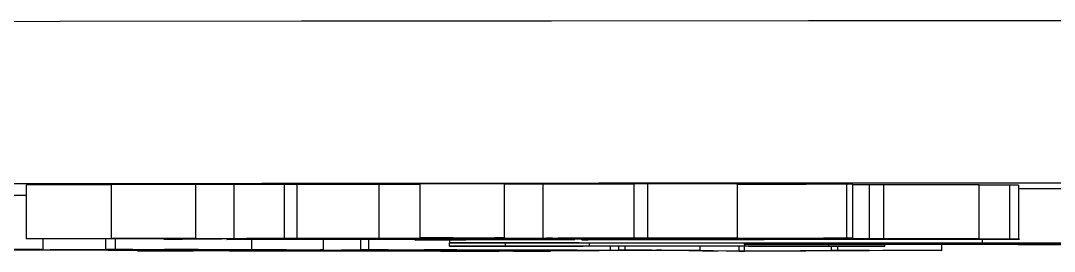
# Model space of a CAD drawing. Header units: millimetres. Extents: x 1890 to 4327, y 775 to 2498.
# Drawn here: x 2974.07 to 2993.24, y 1009.27 to 1013.55 of the extents above; entities that cross this region are included whole.
import ezdxf

# ---------------------------------------------------------------- set-up
doc = ezdxf.new("R2010")
doc.units = ezdxf.units.MM

msp = doc.modelspace()

# ---------------------------------------------------------------- linework, layer by layer
at = {"color": 7, "linetype": 'Continuous', "lineweight": 25}
for p, q in [((2975.753, 1010.504), (2974.173, 1010.502)), ((2974.173, 1009.502), (2974.173, 1010.502)), ((2977.314, 1010.512), (2975.753, 1010.511)), ((2975.753, 1009.511), (2975.753, 1010.511)), ((2977.314, 1009.512), (2977.314, 1010.512)), ((2978.028, 1010.508), (2977.314, 1010.51)), ((2978.963, 1010.509), (2978.028, 1010.508)), ((2978.028, 1009.508), (2978.028, 1010.508)), ((2979.195, 1010.511), (2978.963, 1010.509)), ((2978.963, 1009.509), (2978.963, 1010.509)), ((2980.718, 1010.51), (2979.195, 1010.511)), ((2979.195, 1009.511), (2979.195, 1010.511)), ((2981.478, 1010.512), (2980.718, 1010.511)), ((2980.718, 1009.511), (2980.718, 1010.511)), ((2983.042, 1010.52), (2981.478, 1010.519)), ((2981.478, 1009.519), (2981.478, 1010.519)), ((2983.042, 1009.52), (2983.042, 1010.52)), ((2983.756, 1010.515), (2983.042, 1010.518)), ((2985.449, 1010.518), (2983.756, 1010.515)), ((2983.756, 1009.515), (2983.756, 1010.515)), ((2985.703, 1010.52), (2985.449, 1010.518)), ((2985.449, 1009.518), (2985.449, 1010.518)), ((2987.367, 1010.519), (2985.703, 1010.52)), ((2985.703, 1009.52), (2985.703, 1010.52)), ((2987.367, 1009.519), (2987.367, 1010.519)), ((2989.507, 1010.513), (2989.394, 1010.514)), ((2989.394, 1009.514), (2989.394, 1010.514)), ((2989.507, 1009.513), (2989.507, 1010.513)), ((2989.813, 1010.504), (2989.507, 1010.504)), ((2990.082, 1010.507), (2989.813, 1010.504)), ((2989.813, 1009.504), (2989.813, 1010.504)), ((2991.847, 1010.506), (2990.082, 1010.507)), ((2990.082, 1009.507), (2990.082, 1010.507)), ((2991.847, 1009.506), (2991.847, 1010.506)), ((2992.417, 1009.497), (2992.417, 1010.497)), ((2992.582, 1009.495), (2992.582, 1010.495)), ((2975.753, 1009.511), (2977.314, 1009.512)), ((2977.314, 1009.512), (2977.168, 1009.51)), ((2978.963, 1009.509), (2979.195, 1009.511)), ((2979.195, 1009.511), (2980.764, 1009.51)), ((2980.718, 1009.511), (2982.996, 1009.514)), ((2981.578, 1009.511), (2980.718, 1009.511)), ((2980.764, 1009.51), (2980.764, 1009.511)), ((2981.478, 1009.519), (2983.042, 1009.52)), ((2982.436, 1009.501), (2982.436, 1009.516)), ((2983.042, 1009.52), (2982.86, 1009.518)), ((2982.86, 1009.518), (2983.756, 1009.515)), ((2982.964, 1009.51), (2982.867, 1009.513)), ((2983.756, 1009.515), (2985.449, 1009.518)), ((2987.367, 1009.519), (2984.036, 1009.515)), ((2985.449, 1009.518), (2985.703, 1009.52)), ((2985.703, 1009.52), (2987.367, 1009.519)), ((2989.394, 1009.514), (2989.507, 1009.513)), ((2974.173, 1009.502), (2977.268, 1009.507)), ((2975.034, 1009.502), (2974.173, 1009.502)), ((2974.481, 1009.304), (2974.481, 1009.502)), ((2975.644, 1009.304), (2975.644, 1009.503)), ((2975.823, 1009.304), (2975.823, 1009.503)), ((2977.024, 1009.505), (2976.323, 1009.504)), ((2976.724, 1009.493), (2976.724, 1009.505)), ((2976.724, 1009.493), (2977.065, 1009.497)), ((2976.932, 1009.493), (2976.724, 1009.493)), ((2977.168, 1009.51), (2978.028, 1009.508)), ((2977.892, 1009.488), (2989.813, 1009.504)), ((2978.75, 1009.487), (2977.892, 1009.488)), ((2978.016, 1009.504), (2978.006, 1009.504)), ((2978.028, 1009.508), (2978.963, 1009.509)), ((2980.764, 1009.51), (2978.252, 1009.507)), ((2978.252, 1009.507), (2978.663, 1009.505)), ((2978.352, 1009.301), (2978.352, 1009.487)), ((2978.663, 1009.505), (2978.663, 1009.507)), ((2979.159, 1009.494), (2986.931, 1009.505)), ((2980.022, 1009.494), (2979.159, 1009.494)), ((2979.684, 1009.296), (2979.684, 1009.489)), ((2984.717, 1009.496), (2980.042, 1009.49)), ((2980.779, 1009.499), (2980.088, 1009.497)), ((2980.375, 1009.297), (2980.375, 1009.49)), ((2980.525, 1009.298), (2980.525, 1009.49)), ((2988.849, 1009.506), (2981.314, 1009.496)), ((2981.383, 1009.48), (2981.383, 1009.491)), ((2981.591, 1009.48), (2981.383, 1009.48)), ((2981.452, 1009.505), (2981.452, 1009.511)), ((2982.019, 1009.492), (2982.019, 1009.429)), ((2982.019, 1009.426), (2982.019, 1009.429)), ((2982.019, 1009.429), (2991.908, 1009.429)), ((2983.059, 1009.426), (2982.019, 1009.426)), ((2982.019, 1009.367), (2982.019, 1009.426)), ((2982.019, 1009.365), (2982.019, 1009.367)), ((2982.019, 1009.367), (2983.059, 1009.367)), ((2990.097, 1009.365), (2982.019, 1009.365)), ((2982.662, 1009.501), (2982.436, 1009.501)), ((2982.698, 1009.492), (2982.698, 1009.493)), ((2982.698, 1009.492), (2984.349, 1009.491)), ((2983.059, 1009.367), (2983.059, 1009.426)), ((2984.349, 1009.491), (2983.841, 1009.49)), ((2984.349, 1009.491), (2984.349, 1009.495)), ((2984.478, 1009.486), (2984.478, 1009.496)), ((2984.627, 1009.486), (2984.478, 1009.486)), ((2984.62, 1009.37), (2984.62, 1009.423)), ((2986.659, 1009.489), (2984.717, 1009.496)), ((2985.01, 1009.292), (2985.01, 1009.365)), ((2985.16, 1009.291), (2985.16, 1009.365)), ((2985.277, 1009.365), (2985.277, 1009.292)), ((2991.847, 1009.506), (2985.536, 1009.497)), ((2985.536, 1009.497), (2987.516, 1009.49)), ((2986.427, 1009.507), (2985.778, 1009.505)), ((2986.674, 1009.291), (2986.674, 1009.365)), ((2986.931, 1009.505), (2987.185, 1009.507)), ((2987.185, 1009.507), (2988.849, 1009.506)), ((2987.385, 1009.497), (2987.385, 1009.5)), ((2987.475, 1009.497), (2987.385, 1009.497)), ((2987.398, 1009.274), (2987.398, 1009.365)), ((2987.495, 1009.274), (2987.495, 1009.365)), ((2987.496, 1009.399), (2987.496, 1009.423)), ((2991.304, 1009.399), (2987.496, 1009.399)), ((2991.458, 1009.396), (2987.496, 1009.396)), ((2987.496, 1009.396), (2987.496, 1009.37)), ((2987.516, 1009.49), (2987.516, 1009.5)), ((2987.862, 1009.488), (2987.862, 1009.5)), ((2989.057, 1009.426), (2990.957, 1009.426)), ((2989.057, 1009.367), (2989.057, 1009.396)), ((2989.057, 1009.367), (2990.097, 1009.367)), ((2989.109, 1009.288), (2989.109, 1009.365)), ((2989.226, 1009.289), (2989.226, 1009.365)), ((2989.813, 1009.504), (2990.082, 1009.507)), ((2990.082, 1009.507), (2991.847, 1009.506)), ((2990.097, 1009.367), (2990.097, 1009.396)), ((2990.097, 1009.367), (2990.097, 1009.365)), ((2991.153, 1009.287), (2991.153, 1009.396)), ((2997.025, 1009.365), (2991.458, 1009.396)), ((2991.908, 1009.429), (2991.908, 1009.495)), ((2971.774, 1009.289), (2976.048, 1009.302)), ((2974.432, 1009.294), (2972.459, 1009.288)), ((2975.759, 1009.292), (2974.432, 1009.294)), ((2976.734, 1009.301), (2974.611, 1009.295)), ((2974.611, 1009.295), (2975.682, 1009.293)), ((2975.9, 1009.303), (2975.644, 1009.304)), ((2975.644, 1009.304), (2975.823, 1009.304)), ((2975.682, 1009.293), (2975.682, 1009.298)), ((2975.823, 1009.304), (2978.352, 1009.301)), ((2976.231, 1009.281), (2976.231, 1009.3)), ((2980.899, 1009.275), (2976.231, 1009.281)), ((2976.231, 1009.281), (2976.379, 1009.281)), ((2976.379, 1009.281), (2976.379, 1009.3)), ((2976.379, 1009.281), (2976.655, 1009.281)), ((2977.266, 1009.281), (2980.818, 1009.295)), ((2977.957, 1009.3), (2977.358, 1009.301)), ((2979.86, 1009.288), (2977.998, 1009.281)), ((2978.21, 1009.279), (2978.21, 1009.281)), ((2978.21, 1009.279), (2979.4, 1009.278)), ((2978.506, 1009.294), (2978.95, 1009.296)), ((2979.4, 1009.278), (2979.4, 1009.286)), ((2981.186, 1009.286), (2979.86, 1009.288)), ((2981.55, 1009.295), (2980.011, 1009.289)), ((2980.011, 1009.289), (2981.336, 1009.287)), ((2980.375, 1009.297), (2980.525, 1009.298)), ((2980.604, 1009.297), (2980.375, 1009.297)), ((2980.525, 1009.298), (2985.01, 1009.292)), ((2980.818, 1009.295), (2980.882, 1009.296)), ((2982.369, 1009.279), (2980.899, 1009.275)), ((2981.336, 1009.287), (2981.336, 1009.294)), ((2981.66, 1009.282), (2981.386, 1009.283)), ((2981.386, 1009.283), (2981.486, 1009.283)), ((2983.126, 1009.288), (2981.66, 1009.282)), ((2981.852, 1009.274), (2981.852, 1009.278)), ((2981.852, 1009.274), (2981.97, 1009.275)), ((2983.779, 1009.273), (2981.852, 1009.274)), ((2981.97, 1009.275), (2981.97, 1009.278)), ((2981.97, 1009.275), (2982.355, 1009.275)), ((2983.44, 1009.293), (2982.159, 1009.295)), ((2982.189, 1009.279), (2982.189, 1009.285)), ((2982.189, 1009.279), (2982.369, 1009.279)), ((2982.355, 1009.275), (2982.355, 1009.279)), ((2982.369, 1009.279), (2982.369, 1009.285)), ((2982.702, 1009.288), (2982.702, 1009.294)), ((2982.702, 1009.288), (2982.852, 1009.289)), ((2982.852, 1009.289), (2982.852, 1009.294)), ((2982.852, 1009.289), (2983.126, 1009.288)), ((2982.945, 1009.275), (2985.726, 1009.29)), ((2982.945, 1009.275), (2982.945, 1009.288)), ((2983.126, 1009.288), (2983.126, 1009.294)), ((2985.859, 1009.289), (2983.233, 1009.275)), ((2983.511, 1009.274), (2983.511, 1009.276)), ((2983.511, 1009.274), (2983.896, 1009.273)), ((2983.896, 1009.273), (2983.779, 1009.273)), ((2983.896, 1009.273), (2983.896, 1009.278)), ((2984.667, 1009.288), (2984.387, 1009.289)), ((2985.01, 1009.292), (2984.667, 1009.288)), ((2985.16, 1009.291), (2985.277, 1009.292)), ((2985.449, 1009.291), (2985.16, 1009.291)), ((2985.277, 1009.292), (2986.674, 1009.291)), ((2985.726, 1009.29), (2985.771, 1009.29)), ((2985.955, 1009.289), (2985.859, 1009.289)), ((2986.716, 1009.27), (2985.955, 1009.289)), ((2986.674, 1009.291), (2987.398, 1009.274)), ((2987.005, 1009.27), (2986.716, 1009.27)), ((2990.061, 1009.286), (2987.005, 1009.27)), ((2987.398, 1009.274), (2987.495, 1009.274)), ((2987.495, 1009.274), (2989.772, 1009.286)), ((2989.109, 1009.288), (2989.226, 1009.289)), ((2989.494, 1009.288), (2989.109, 1009.288)), ((2989.226, 1009.289), (2991.153, 1009.287)), ((2989.772, 1009.286), (2989.816, 1009.287)), ((2991.035, 1009.286), (2990.65, 1009.287)), ((2991.153, 1009.287), (2991.035, 1009.286))]:
    msp.add_line(p, q, dxfattribs=at)
at = {"color": 7, "linetype": 'Continuous', "lineweight": 25, "flags": 128}
msp.add_lwpolyline([(2993.55, 1013.55), (2988.679, 1013.548), (2983.913, 1013.544), (2979.277, 1013.54), (2974.792, 1013.535), (2970.482, 1013.529), (2966.368, 1013.523), (2962.471, 1013.516), (2958.809, 1013.509), (2955.401, 1013.501), (2952.265, 1013.492), (2949.415, 1013.483), (2946.866, 1013.474), (2944.63, 1013.464), (2942.72, 1013.454), (2941.143, 1013.444), (2939.909, 1013.434), (2939.023, 1013.423), (2938.489, 1013.412), (2938.311, 1013.402), (2938.311, 1013.402)], dxfattribs=at)
at = {"color": 7, "linetype": 'Continuous', "lineweight": 25}
for points, knots in [([(2941.366, 1010.404), (2941.413, 1010.408), (2941.52, 1010.416), (2942.39, 1010.429), (2943.871, 1010.442), (2946.046, 1010.456), (2948.876, 1010.469), (2952.39, 1010.482), (2956.544, 1010.494), (2961.288, 1010.505), (2966.549, 1010.515), (2972.241, 1010.524), (2978.264, 1010.532), (2984.487, 1010.538), (2990.853, 1010.543), (2997.205, 1010.546), (3003.544, 1010.548), (3009.811, 1010.548), (3016.078, 1010.548), (3022.417, 1010.546), (3028.77, 1010.543), (3035.135, 1010.538), (3041.359, 1010.532), (3047.381, 1010.524), (3053.073, 1010.515), (3058.335, 1010.505), (3063.078, 1010.494), (3067.232, 1010.482), (3070.746, 1010.469), (3073.576, 1010.456), (3075.752, 1010.442), (3077.233, 1010.429), (3078.104, 1010.416), (3078.211, 1010.408), (3078.259, 1010.404)], [0, 0, 0, 0, 0.023828, 0.053273, 0.084485, 0.115699, 0.147957, 0.180726, 0.213842, 0.247136, 0.28043, 0.313546, 0.346314, 0.378573, 0.409785, 0.440999, 0.470442, 0.499888, 0.529332, 0.558778, 0.58999, 0.621203, 0.653462, 0.68623, 0.719347, 0.752641, 0.785934, 0.819051, 0.851819, 0.884078, 0.915289, 0.946503, 0.975948, 1, 1, 1, 1]), ([(2989.394, 1010.514), (2988.725, 1010.513), (2988.046, 1010.513), (2987.376, 1010.513), (2987.367, 1010.513)], [0, 0, 0, 0, 0.986687, 1, 1, 1, 1]), ([(2992.417, 1010.497), (2992.306, 1010.497), (2992.147, 1010.497), (2991.916, 1010.497), (2991.847, 1010.498)], [0, 0, 0, 0, 0.700719, 1, 1, 1, 1]), ([(2992.58, 1010.495), (2992.568, 1010.496), (2992.541, 1010.496), (2992.461, 1010.496), (2992.417, 1010.497)], [0, 0, 0, 0, 0.457866, 1, 1, 1, 1]), ([(2974.173, 1010.307), (2974.158, 1010.307), (2974.062, 1010.308), (2973.835, 1010.308), (2973.645, 1010.308)], [0, 0, 0, 0, 0.156668, 1, 1, 1, 1]), ([(2993.878, 1010.429), (2993.771, 1010.429), (2993.35, 1010.429), (2992.91, 1010.429), (2992.582, 1010.429)], [0, 0, 0, 0, 0.254888, 1, 1, 1, 1]), ([(2977.268, 1009.507), (2977.087, 1009.507), (2976.751, 1009.508), (2976.244, 1009.51), (2975.916, 1009.511), (2975.753, 1009.511)], [0, 0, 0, 0, 0.369183, 0.684555, 1, 1, 1, 1]), ([(2982.996, 1009.514), (2982.814, 1009.515), (2982.476, 1009.516), (2981.964, 1009.518), (2981.64, 1009.519), (2981.478, 1009.519)], [0, 0, 0, 0, 0.369297, 0.684635, 1, 1, 1, 1]), ([(2982.867, 1009.513), (2982.729, 1009.513), (2982.452, 1009.513), (2982.01, 1009.512), (2981.736, 1009.511), (2981.578, 1009.511)], [0, 0, 0, 0, 0.297538, 0.595282, 1, 1, 1, 1]), ([(2983.818, 1009.512), (2983.777, 1009.51), (2983.705, 1009.508), (2983.296, 1009.504), (2982.875, 1009.502), (2982.662, 1009.501)], [0, 0, 0, 0, 0.386257, 0.690164, 1, 1, 1, 1]), ([(2985.778, 1009.505), (2985.607, 1009.505), (2985.266, 1009.507), (2984.619, 1009.509), (2984.129, 1009.511), (2983.818, 1009.512)], [0, 0, 0, 0, 0.266774, 0.533551, 1, 1, 1, 1]), ([(2984.036, 1009.515), (2984.661, 1009.514), (2985.913, 1009.513), (2987.782, 1009.513), (2988.915, 1009.513), (2989.394, 1009.514)], [0, 0, 0, 0, 0.365081, 0.731832, 1, 1, 1, 1]), ([(2988.927, 1009.51), (2988.261, 1009.511), (2987.117, 1009.511), (2985.551, 1009.512), (2984.708, 1009.513), (2984.28, 1009.514)], [0, 0, 0, 0, 0.407022, 0.699492, 1, 1, 1, 1]), ([(2984.28, 1009.514), (2984.459, 1009.513), (2984.818, 1009.512), (2985.523, 1009.51), (2986.07, 1009.508), (2986.427, 1009.507)], [0, 0, 0, 0, 0.257454, 0.514908, 1, 1, 1, 1]), ([(2989.507, 1009.513), (2989.349, 1009.513), (2989.083, 1009.512), (2988.912, 1009.511), (2988.922, 1009.511), (2988.927, 1009.51)], [0, 0, 0, 0, 0.431037, 0.72606, 1, 1, 1, 1]), ([(2976.323, 1009.504), (2976.184, 1009.504), (2975.907, 1009.504), (2975.467, 1009.503), (2975.192, 1009.502), (2975.034, 1009.502)], [0, 0, 0, 0, 0.297582, 0.595326, 1, 1, 1, 1]), ([(2977.905, 1009.5), (2977.811, 1009.499), (2977.62, 1009.496), (2977.163, 1009.494), (2976.932, 1009.493)], [0, 0, 0, 0, 0.493905, 1, 1, 1, 1]), ([(2977.15, 1009.501), (2977.152, 1009.501), (2977.186, 1009.502), (2977.103, 1009.504), (2977.024, 1009.505)], [0, 0, 0, 0, 0.05128, 1, 1, 1, 1]), ([(2980.088, 1009.497), (2979.922, 1009.497), (2979.591, 1009.499), (2978.892, 1009.501), (2978.364, 1009.503), (2978.016, 1009.504)], [0, 0, 0, 0, 0.25307, 0.506097, 1, 1, 1, 1]), ([(2978.663, 1009.505), (2978.972, 1009.506), (2979.601, 1009.506), (2980.396, 1009.506), (2980.955, 1009.506), (2981.267, 1009.506), (2981.392, 1009.505), (2981.452, 1009.505)], [0, 0, 0, 0, 0.325958, 0.662347, 0.799326, 0.902609, 1, 1, 1, 1]), ([(2980.042, 1009.49), (2979.904, 1009.489), (2979.627, 1009.489), (2979.184, 1009.488), (2978.909, 1009.488), (2978.75, 1009.487)], [0, 0, 0, 0, 0.297206, 0.594593, 1, 1, 1, 1]), ([(2980.877, 1009.504), (2980.653, 1009.504), (2980.224, 1009.504), (2979.517, 1009.505), (2979.048, 1009.505), (2978.812, 1009.505)], [0, 0, 0, 0, 0.350612, 0.672174, 1, 1, 1, 1]), ([(2978.812, 1009.505), (2978.993, 1009.504), (2979.355, 1009.503), (2980.006, 1009.501), (2980.487, 1009.5), (2980.779, 1009.499)], [0, 0, 0, 0, 0.282431, 0.564866, 1, 1, 1, 1]), ([(2981.314, 1009.496), (2981.175, 1009.496), (2980.898, 1009.495), (2980.456, 1009.495), (2980.18, 1009.494), (2980.022, 1009.494)], [0, 0, 0, 0, 0.297214, 0.594601, 1, 1, 1, 1]), ([(2981.565, 1009.503), (2981.546, 1009.503), (2981.506, 1009.503), (2981.41, 1009.503), (2981.263, 1009.503), (2981.075, 1009.503), (2980.944, 1009.503), (2980.877, 1009.504)], [0, 0, 0, 0, 0.082107, 0.164925, 0.356677, 0.675002, 1, 1, 1, 1]), ([(2981.383, 1009.48), (2981.628, 1009.481), (2982.099, 1009.484), (2982.555, 1009.488), (2982.65, 1009.491), (2982.698, 1009.492)], [0, 0, 0, 0, 0.35008, 0.672322, 1, 1, 1, 1]), ([(2981.452, 1009.505), (2981.52, 1009.505), (2981.628, 1009.504), (2981.635, 1009.504), (2981.613, 1009.503), (2981.609, 1009.503), (2981.577, 1009.503), (2981.565, 1009.503)], [0, 0, 0, 0, 0.414992, 0.667292, 0.851809, 0.943552, 1, 1, 1, 1]), ([(2983.841, 1009.49), (2983.619, 1009.489), (2983.204, 1009.486), (2982.47, 1009.483), (2981.885, 1009.481), (2981.591, 1009.48)], [0, 0, 0, 0, 0.365437, 0.681548, 1, 1, 1, 1]), ([(2982.436, 1009.501), (2982.593, 1009.502), (2982.892, 1009.505), (2982.949, 1009.508), (2982.976, 1009.509)], [0, 0, 0, 0, 0.523773, 1, 1, 1, 1]), ([(2984.62, 1009.423), (2984.61, 1009.424), (2984.595, 1009.424), (2984.396, 1009.425), (2984.135, 1009.426), (2983.682, 1009.426), (2983.314, 1009.426), (2983.059, 1009.426)], [0, 0, 0, 0, 0.250411, 0.398556, 0.54744, 0.686236, 1, 1, 1, 1]), ([(2983.059, 1009.367), (2983.357, 1009.367), (2983.774, 1009.367), (2984.246, 1009.368), (2984.489, 1009.369), (2984.608, 1009.369), (2984.616, 1009.37), (2984.62, 1009.37)], [0, 0, 0, 0, 0.364031, 0.510061, 0.655864, 0.843841, 1, 1, 1, 1]), ([(2984.478, 1009.486), (2984.782, 1009.487), (2985.329, 1009.487), (2985.954, 1009.488), (2986.324, 1009.488), (2986.498, 1009.488), (2986.613, 1009.489), (2986.689, 1009.489), (2986.72, 1009.489), (2986.726, 1009.489), (2986.694, 1009.489), (2986.666, 1009.489), (2986.659, 1009.489)], [0, 0, 0, 0, 0.35041, 0.630866, 0.725925, 0.790521, 0.841305, 0.86957, 0.898179, 0.941209, 0.984756, 1, 1, 1, 1]), ([(2987.201, 1009.485), (2986.994, 1009.486), (2986.574, 1009.486), (2985.667, 1009.486), (2985.03, 1009.486), (2984.627, 1009.486)], [0, 0, 0, 0, 0.263652, 0.534652, 1, 1, 1, 1]), ([(2987.516, 1009.49), (2987.631, 1009.49), (2987.812, 1009.489), (2987.89, 1009.488), (2987.723, 1009.487), (2987.421, 1009.486), (2987.201, 1009.485)], [0, 0, 0, 0, 0.268227, 0.423788, 0.580622, 1, 1, 1, 1]), ([(2987.385, 1009.497), (2988.047, 1009.498), (2989.045, 1009.498), (2990.377, 1009.498), (2991.274, 1009.498), (2991.946, 1009.498), (2992.279, 1009.497), (2992.398, 1009.497), (2992.417, 1009.497)], [0, 0, 0, 0, 0.381103, 0.574669, 0.765651, 0.888057, 0.981539, 1, 1, 1, 1]), ([(2991.942, 1009.495), (2991.309, 1009.495), (2990.272, 1009.496), (2988.763, 1009.497), (2987.906, 1009.497), (2987.475, 1009.497)], [0, 0, 0, 0, 0.437716, 0.717507, 1, 1, 1, 1]), ([(2987.496, 1009.423), (2987.506, 1009.424), (2987.524, 1009.424), (2987.718, 1009.425), (2988.043, 1009.426), (2988.504, 1009.426), (2988.87, 1009.426), (2989.057, 1009.426)], [0, 0, 0, 0, 0.212555, 0.375218, 0.538546, 0.763737, 1, 1, 1, 1]), ([(2987.496, 1009.37), (2987.507, 1009.37), (2987.526, 1009.369), (2987.731, 1009.368), (2988.079, 1009.368), (2988.544, 1009.367), (2988.901, 1009.367), (2989.057, 1009.367)], [0, 0, 0, 0, 0.21541, 0.378382, 0.541893, 0.800389, 1, 1, 1, 1]), ([(2990.957, 1009.426), (2991.627, 1009.426), (2992.972, 1009.426), (2994.78, 1009.425), (2996.1, 1009.422), (2997.024, 1009.419), (2997.331, 1009.416), (2997.354, 1009.413), (2997.359, 1009.413)], [0, 0, 0, 0, 0.196061, 0.394111, 0.547436, 0.700125, 0.928087, 1, 1, 1, 1]), ([(2997.359, 1009.413), (2997.329, 1009.411), (2997.268, 1009.409), (2996.585, 1009.404), (2995.237, 1009.401), (2993.553, 1009.4), (2992.205, 1009.399), (2991.427, 1009.399), (2991.304, 1009.399)], [0, 0, 0, 0, 0.200351, 0.402646, 0.59747, 0.766762, 0.96323, 1, 1, 1, 1]), ([(2991.908, 1009.429), (2992.576, 1009.429), (2993.811, 1009.429), (2995.578, 1009.428), (2997.241, 1009.426), (2998.76, 1009.424), (2999.906, 1009.42), (3000.214, 1009.416), (3000.232, 1009.414), (3000.236, 1009.414)], [0, 0, 0, 0, 0.160365, 0.296332, 0.431737, 0.589347, 0.747826, 0.949128, 1, 1, 1, 1]), ([(2992.517, 1009.495), (2992.484, 1009.495), (2992.393, 1009.495), (2992.248, 1009.495), (2992.091, 1009.495), (2991.992, 1009.495), (2991.942, 1009.495)], [0, 0, 0, 0, 0.1702702, 0.4642597, 0.7315085, 1, 1, 1, 1]), ([(2992.417, 1009.497), (2992.468, 1009.496), (2992.574, 1009.496), (2992.612, 1009.495), (2992.583, 1009.495), (2992.54, 1009.495), (2992.517, 1009.495)], [0, 0, 0, 0, 0.391814, 0.807915, 0.901195, 1, 1, 1, 1]), ([(2974.424, 1009.303), (2974.265, 1009.302), (2973.97, 1009.3), (2973.303, 1009.298), (2972.998, 1009.297)], [0, 0, 0, 0, 0.541529, 1, 1, 1, 1]), ([(2973.645, 1009.308), (2973.844, 1009.308), (2974.244, 1009.307), (2974.497, 1009.306), (2974.456, 1009.305), (2974.441, 1009.304)], [0, 0, 0, 0, 0.3813, 0.766294, 1, 1, 1, 1]), ([(2975.682, 1009.293), (2975.942, 1009.293), (2976.383, 1009.292), (2977.05, 1009.292), (2977.598, 1009.292), (2978.093, 1009.293), (2978.359, 1009.294), (2978.506, 1009.294)], [0, 0, 0, 0, 0.269335, 0.456647, 0.599702, 0.778351, 1, 1, 1, 1]), ([(2979.267, 1009.293), (2979.051, 1009.293), (2978.69, 1009.292), (2977.951, 1009.291), (2977.227, 1009.291), (2976.459, 1009.291), (2975.995, 1009.292), (2975.759, 1009.292)], [0, 0, 0, 0, 0.253557, 0.424716, 0.595645, 0.794239, 1, 1, 1, 1]), ([(2976.048, 1009.302), (2976.079, 1009.302), (2976.129, 1009.302), (2976.152, 1009.303), (2976.13, 1009.303), (2976.047, 1009.303), (2975.956, 1009.303), (2975.9, 1009.303)], [0, 0, 0, 0, 0.242147, 0.388856, 0.536837, 0.710317, 1, 1, 1, 1]), ([(2976.655, 1009.281), (2976.732, 1009.281), (2976.842, 1009.281), (2977.002, 1009.281), (2977.112, 1009.281), (2977.202, 1009.281), (2977.245, 1009.281), (2977.266, 1009.281)], [0, 0, 0, 0, 0.350066, 0.499422, 0.650662, 0.830252, 1, 1, 1, 1]), ([(2977.358, 1009.301), (2977.288, 1009.301), (2977.181, 1009.302), (2977.011, 1009.302), (2976.888, 1009.301), (2976.797, 1009.301), (2976.754, 1009.301), (2976.734, 1009.301)], [0, 0, 0, 0, 0.336259, 0.518412, 0.701425, 0.865829, 1, 1, 1, 1]), ([(2977.998, 1009.281), (2977.974, 1009.281), (2977.935, 1009.28), (2977.938, 1009.28), (2977.98, 1009.28), (2978.071, 1009.28), (2978.158, 1009.279), (2978.21, 1009.279)], [0, 0, 0, 0, 0.233621, 0.399553, 0.564983, 0.740199, 1, 1, 1, 1]), ([(2978.986, 1009.297), (2978.992, 1009.297), (2979.021, 1009.298), (2978.884, 1009.298), (2978.525, 1009.299), (2978.16, 1009.3), (2977.957, 1009.3)], [0, 0, 0, 0, 0.067979, 0.316164, 0.620975, 1, 1, 1, 1]), ([(2978.352, 1009.301), (2978.673, 1009.3), (2979.197, 1009.299), (2979.627, 1009.297), (2979.728, 1009.296), (2979.572, 1009.294), (2979.353, 1009.294), (2979.267, 1009.293)], [0, 0, 0, 0, 0.303232, 0.495993, 0.689194, 0.877678, 1, 1, 1, 1]), ([(2979.4, 1009.278), (2979.684, 1009.278), (2980.168, 1009.277), (2980.968, 1009.277), (2981.628, 1009.278), (2982.009, 1009.279), (2982.189, 1009.279)], [0, 0, 0, 0, 0.296463, 0.506276, 0.766316, 1, 1, 1, 1]), ([(2980.885, 1009.296), (2980.885, 1009.296), (2980.888, 1009.296), (2980.857, 1009.296), (2980.763, 1009.297), (2980.665, 1009.297), (2980.604, 1009.297)], [0, 0, 0, 0, 0.034336, 0.266425, 0.542953, 1, 1, 1, 1]), ([(2981.486, 1009.283), (2981.587, 1009.284), (2981.727, 1009.284), (2981.708, 1009.285), (2981.588, 1009.286), (2981.394, 1009.286), (2981.247, 1009.286), (2981.186, 1009.286)], [0, 0, 0, 0, 0.4002553, 0.5540467, 0.7092134, 0.880119, 1, 1, 1, 1]), ([(2981.336, 1009.287), (2981.469, 1009.287), (2981.677, 1009.287), (2981.992, 1009.287), (2982.25, 1009.287), (2982.506, 1009.287), (2982.631, 1009.288), (2982.702, 1009.288)], [0, 0, 0, 0, 0.265228, 0.413113, 0.562281, 0.751044, 1, 1, 1, 1]), ([(2982.159, 1009.295), (2982.095, 1009.295), (2981.989, 1009.295), (2981.834, 1009.295), (2981.718, 1009.295), (2981.62, 1009.295), (2981.575, 1009.295), (2981.55, 1009.295)], [0, 0, 0, 0, 0.2946797, 0.4891513, 0.6427246, 0.79668, 1, 1, 1, 1]), ([(2982.355, 1009.275), (2982.445, 1009.275), (2982.57, 1009.275), (2982.737, 1009.275), (2982.842, 1009.275), (2982.907, 1009.275), (2982.937, 1009.275), (2982.945, 1009.275)], [0, 0, 0, 0, 0.388994, 0.538184, 0.687796, 0.914813, 1, 1, 1, 1]), ([(2983.233, 1009.275), (2983.21, 1009.275), (2983.181, 1009.275), (2983.2, 1009.274), (2983.203, 1009.274)], [0, 0, 0, 0, 0.839131, 1, 1, 1, 1]), ([(2983.218, 1009.274), (2983.235, 1009.274), (2983.279, 1009.274), (2983.385, 1009.274), (2983.473, 1009.274), (2983.511, 1009.274)], [0, 0, 0, 0, 0.2705737, 0.6892242, 1, 1, 1, 1]), ([(2984.387, 1009.289), (2984.38, 1009.289), (2984.366, 1009.29), (2984.143, 1009.292), (2983.767, 1009.293), (2983.522, 1009.293), (2983.44, 1009.293)], [0, 0, 0, 0, 0.333446, 0.670522, 0.890051, 1, 1, 1, 1]), ([(2985.766, 1009.29), (2985.766, 1009.29), (2985.764, 1009.291), (2985.724, 1009.291), (2985.621, 1009.291), (2985.52, 1009.291), (2985.449, 1009.291)], [0, 0, 0, 0, 0.094648, 0.307424, 0.510271, 1, 1, 1, 1]), ([(2989.812, 1009.287), (2989.811, 1009.287), (2989.809, 1009.287), (2989.769, 1009.287), (2989.667, 1009.287), (2989.566, 1009.288), (2989.494, 1009.288)], [0, 0, 0, 0, 0.094648, 0.307424, 0.510271, 1, 1, 1, 1]), ([(2990.65, 1009.287), (2990.584, 1009.287), (2990.473, 1009.287), (2990.319, 1009.287), (2990.208, 1009.287), (2990.118, 1009.286), (2990.082, 1009.286), (2990.061, 1009.286)], [0, 0, 0, 0, 0.292493, 0.488495, 0.642099, 0.795375, 1, 1, 1, 1])]:
    msp.add_open_spline(points, degree=3, knots=knots, dxfattribs=at)

doc.saveas('drawing.dxf')
